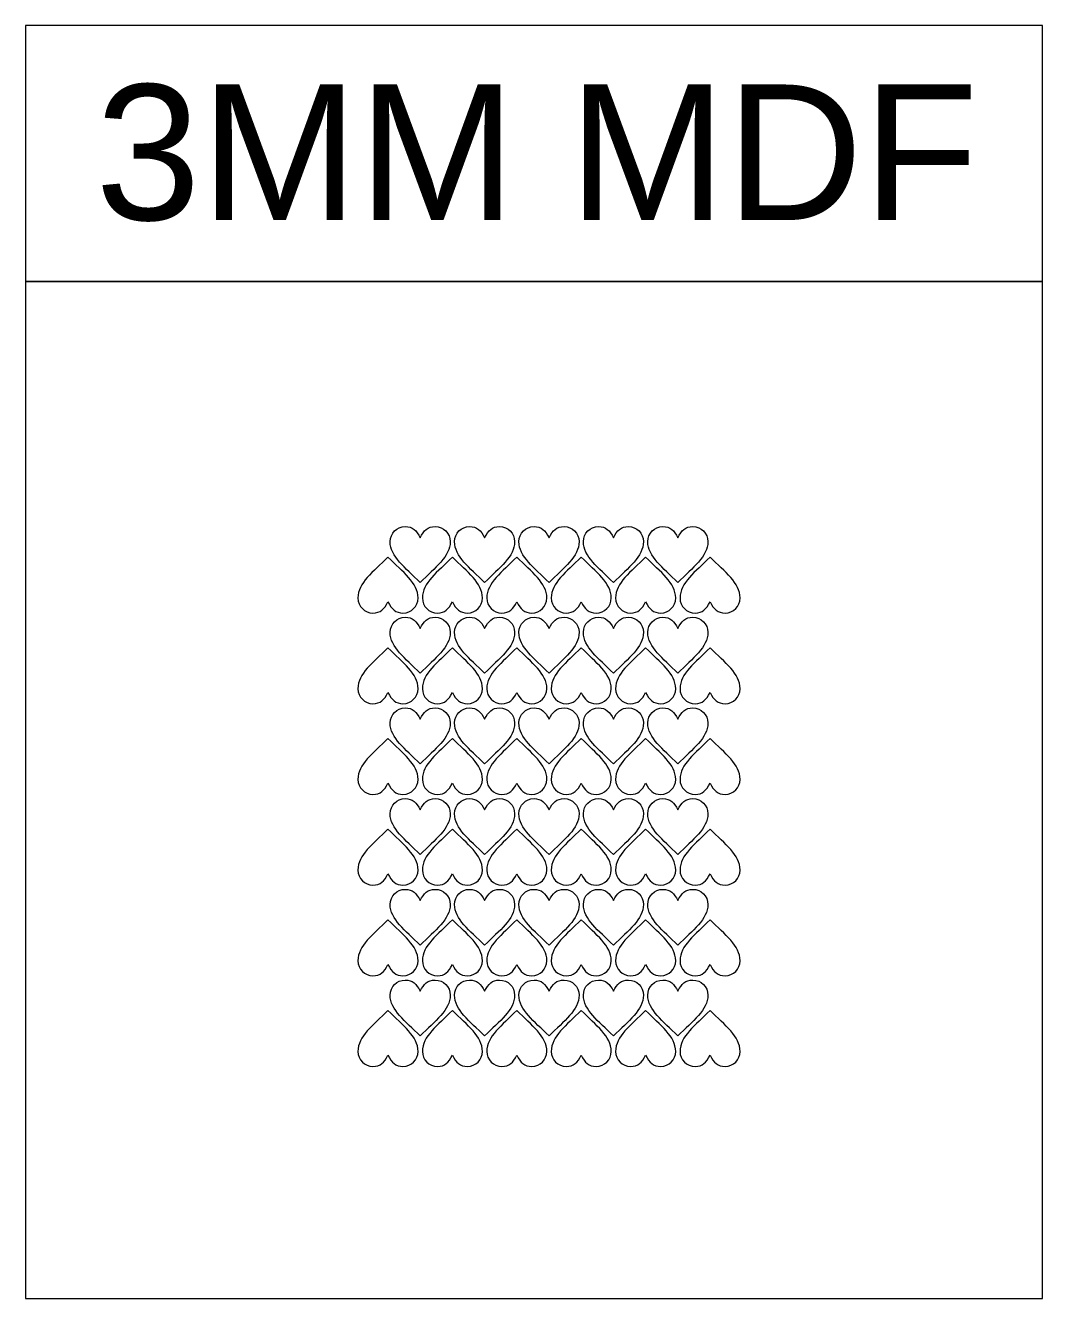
# Model space of a CAD drawing. Header units: millimetres. Extents: x -1524 to 1524, y -318 to 318.
# Drawn here: x 1016 to 1524, y -318 to 318 of the extents above; entities that cross this region are included whole.
import ezdxf

# ---------------------------------------------------------------- set-up
doc = ezdxf.new("R2010")
doc.units = ezdxf.units.MM
doc.header["$MEASUREMENT"] = 0
doc.layers.add('Camada 1', color=7, linetype='Continuous')
doc.styles.add('0', font='arial.ttf', dxfattribs={"height": 1})

msp = doc.modelspace()

# ---------------------------------------------------------------- linework, layer by layer
at = {"layer": 'Camada 1', "color": 142, "lineweight": 18}
for points in [[(1015.9998, 190.0761), (1523.9996, 190.0761), (1523.9996, 317.9237), (1015.9998, 317.9237), (1015.9998, 190.0761)], [(1015.9999, -317.9237), (1523.9997, -317.9237), (1523.9997, 190.0761), (1015.9999, 190.0761), (1015.9999, -317.9237)]]:
    msp.add_lwpolyline(points, close=True, dxfattribs=at)
at = {"layer": 'Camada 1', "color": 250, "lineweight": 20}
for points in [[(1228.1536, 60.1385), (1228.1536, 64.2785), (1224.7937, 67.6383), (1220.6537, 67.6383), (1220.6537, 67.6383), (1216.9034, 67.6383), (1215.0283, 65.7636), (1213.1535, 62.0135), (1213.1535, 62.0135), (1211.2788, 65.7636), (1209.4037, 67.6383), (1205.6534, 67.6383), (1205.6534, 67.6383), (1201.5133, 67.6383), (1198.1535, 64.2785), (1198.1535, 60.1385), (1198.1535, 60.1385), (1198.1535, 52.6383), (1205.6534, 47.2073), (1213.1535, 39.7074), (1213.1535, 39.7074), (1220.6537, 47.2073), (1228.1536, 52.6383), (1228.1536, 60.1385)], [(1260.3268, 60.1385), (1260.3268, 64.2785), (1256.967, 67.6383), (1252.827, 67.6383), (1252.827, 67.6383), (1249.0767, 67.6383), (1247.2016, 65.7636), (1245.3268, 62.0135), (1245.3268, 62.0135), (1243.4521, 65.7636), (1241.577, 67.6383), (1237.8267, 67.6383), (1237.8267, 67.6383), (1233.6866, 67.6383), (1230.3268, 64.2785), (1230.3268, 60.1385), (1230.3268, 60.1385), (1230.3268, 52.6383), (1237.8267, 47.2073), (1245.3268, 39.7074), (1245.3268, 39.7074), (1252.827, 47.2073), (1260.3268, 52.6383), (1260.3268, 60.1385)], [(1292.5001, 60.1385), (1292.5001, 64.2785), (1289.1403, 67.6383), (1285.0003, 67.6383), (1285.0003, 67.6383), (1281.25, 67.6383), (1279.3749, 65.7636), (1277.5001, 62.0135), (1277.5001, 62.0135), (1275.6253, 65.7636), (1273.7503, 67.6383), (1270, 67.6383), (1270, 67.6383), (1265.8599, 67.6383), (1262.5001, 64.2785), (1262.5001, 60.1385), (1262.5001, 60.1385), (1262.5001, 52.6383), (1270, 47.2073), (1277.5001, 39.7074), (1277.5001, 39.7074), (1285.0003, 47.2073), (1292.5001, 52.6383), (1292.5001, 60.1385)], [(1324.6734, 60.1385), (1324.6734, 64.2785), (1321.3136, 67.6383), (1317.1736, 67.6383), (1317.1736, 67.6383), (1313.4232, 67.6383), (1311.5482, 65.7636), (1309.6734, 62.0135), (1309.6734, 62.0135), (1307.7986, 65.7636), (1305.9236, 67.6383), (1302.1733, 67.6383), (1302.1733, 67.6383), (1298.0332, 67.6383), (1294.6734, 64.2785), (1294.6734, 60.1385), (1294.6734, 60.1385), (1294.6734, 52.6383), (1302.1733, 47.2073), (1309.6734, 39.7074), (1309.6734, 39.7074), (1317.1736, 47.2073), (1324.6734, 52.6383), (1324.6734, 60.1385)], [(1356.8467, 60.1385), (1356.8467, 64.2785), (1353.4869, 67.6383), (1349.3468, 67.6383), (1349.3468, 67.6383), (1345.5965, 67.6383), (1343.7215, 65.7636), (1341.8467, 62.0135), (1341.8467, 62.0135), (1339.9719, 65.7636), (1338.0969, 67.6383), (1334.3466, 67.6383), (1334.3466, 67.6383), (1330.2065, 67.6383), (1326.8467, 64.2785), (1326.8467, 60.1385), (1326.8467, 60.1385), (1326.8467, 52.6383), (1334.3466, 47.2073), (1341.8467, 39.7074), (1341.8467, 39.7074), (1349.3468, 47.2073), (1356.8467, 52.6383), (1356.8467, 60.1385)], [(1212.0667, 31.972), (1212.0667, 27.832), (1208.7068, 24.4722), (1204.5668, 24.4722), (1204.5668, 24.4722), (1200.8165, 24.4722), (1198.9414, 26.3469), (1197.0666, 30.097), (1197.0666, 30.097), (1195.1919, 26.3469), (1193.3168, 24.4722), (1189.5665, 24.4722), (1189.5665, 24.4722), (1185.4264, 24.4722), (1182.0666, 27.832), (1182.0666, 31.972), (1182.0666, 31.972), (1182.0666, 39.4722), (1189.5665, 44.9032), (1197.0666, 52.4031), (1197.0666, 52.4031), (1204.5668, 44.9032), (1212.0667, 39.4722), (1212.0667, 31.972)], [(1244.2399, 31.972), (1244.2399, 27.832), (1240.8801, 24.4722), (1236.7401, 24.4722), (1236.7401, 24.4722), (1232.9898, 24.4722), (1231.1147, 26.3469), (1229.2399, 30.097), (1229.2399, 30.097), (1227.3652, 26.3469), (1225.4901, 24.4722), (1221.7398, 24.4722), (1221.7398, 24.4722), (1217.5997, 24.4722), (1214.2399, 27.832), (1214.2399, 31.972), (1214.2399, 31.972), (1214.2399, 39.4722), (1221.7398, 44.9032), (1229.2399, 52.4031), (1229.2399, 52.4031), (1236.7401, 44.9032), (1244.2399, 39.4722), (1244.2399, 31.972)], [(1276.4132, 31.972), (1276.4132, 27.832), (1273.0534, 24.4722), (1268.9134, 24.4722), (1268.9134, 24.4722), (1265.1631, 24.4722), (1263.288, 26.3469), (1261.4132, 30.097), (1261.4132, 30.097), (1259.5384, 26.3469), (1257.6634, 24.4722), (1253.9131, 24.4722), (1253.9131, 24.4722), (1249.773, 24.4722), (1246.4132, 27.832), (1246.4132, 31.972), (1246.4132, 31.972), (1246.4132, 39.4722), (1253.9131, 44.9032), (1261.4132, 52.4031), (1261.4132, 52.4031), (1268.9134, 44.9032), (1276.4132, 39.4722), (1276.4132, 31.972)], [(1308.5865, 31.972), (1308.5865, 27.832), (1305.2267, 24.4722), (1301.0867, 24.4722), (1301.0867, 24.4722), (1297.3363, 24.4722), (1295.4613, 26.3469), (1293.5865, 30.097), (1293.5865, 30.097), (1291.7117, 26.3469), (1289.8367, 24.4722), (1286.0864, 24.4722), (1286.0864, 24.4722), (1281.9463, 24.4722), (1278.5865, 27.832), (1278.5865, 31.972), (1278.5865, 31.972), (1278.5865, 39.4722), (1286.0864, 44.9032), (1293.5865, 52.4031), (1293.5865, 52.4031), (1301.0867, 44.9032), (1308.5865, 39.4722), (1308.5865, 31.972)], [(1340.7598, 31.972), (1340.7598, 27.832), (1337.4, 24.4722), (1333.2599, 24.4722), (1333.2599, 24.4722), (1329.5096, 24.4722), (1327.6346, 26.3469), (1325.7598, 30.097), (1325.7598, 30.097), (1323.885, 26.3469), (1322.01, 24.4722), (1318.2597, 24.4722), (1318.2597, 24.4722), (1314.1196, 24.4722), (1310.7598, 27.832), (1310.7598, 31.972), (1310.7598, 31.972), (1310.7598, 39.4722), (1318.2597, 44.9032), (1325.7598, 52.4031), (1325.7598, 52.4031), (1333.2599, 44.9032), (1340.7598, 39.4722), (1340.7598, 31.972)], [(1372.9331, 31.972), (1372.9331, 27.832), (1369.5733, 24.4722), (1365.4332, 24.4722), (1365.4332, 24.4722), (1361.6829, 24.4722), (1359.8079, 26.3469), (1357.9331, 30.097), (1357.9331, 30.097), (1356.0583, 26.3469), (1354.1833, 24.4722), (1350.433, 24.4722), (1350.433, 24.4722), (1346.2929, 24.4722), (1342.9331, 27.832), (1342.9331, 31.972), (1342.9331, 31.972), (1342.9331, 39.4722), (1350.433, 44.9032), (1357.9331, 52.4031), (1357.9331, 52.4031), (1365.4332, 44.9032), (1372.9331, 39.4722), (1372.9331, 31.972)], [(1228.1536, 14.8418), (1228.1536, 18.9818), (1224.7937, 22.3417), (1220.6537, 22.3417), (1220.6537, 22.3417), (1216.9034, 22.3417), (1215.0283, 20.4669), (1213.1535, 16.7168), (1213.1535, 16.7168), (1211.2788, 20.4669), (1209.4037, 22.3417), (1205.6534, 22.3417), (1205.6534, 22.3417), (1201.5133, 22.3417), (1198.1535, 18.9818), (1198.1535, 14.8418), (1198.1535, 14.8418), (1198.1535, 7.3416), (1205.6534, 1.9106), (1213.1535, -5.5893), (1213.1535, -5.5893), (1220.6537, 1.9106), (1228.1536, 7.3416), (1228.1536, 14.8418)], [(1260.3268, 14.8418), (1260.3268, 18.9818), (1256.967, 22.3417), (1252.827, 22.3417), (1252.827, 22.3417), (1249.0767, 22.3417), (1247.2016, 20.4669), (1245.3268, 16.7168), (1245.3268, 16.7168), (1243.4521, 20.4669), (1241.577, 22.3417), (1237.8267, 22.3417), (1237.8267, 22.3417), (1233.6866, 22.3417), (1230.3268, 18.9818), (1230.3268, 14.8418), (1230.3268, 14.8418), (1230.3268, 7.3416), (1237.8267, 1.9106), (1245.3268, -5.5893), (1245.3268, -5.5893), (1252.827, 1.9106), (1260.3268, 7.3416), (1260.3268, 14.8418)], [(1292.5001, 14.8418), (1292.5001, 18.9818), (1289.1403, 22.3417), (1285.0003, 22.3417), (1285.0003, 22.3417), (1281.25, 22.3417), (1279.3749, 20.4669), (1277.5001, 16.7168), (1277.5001, 16.7168), (1275.6253, 20.4669), (1273.7503, 22.3417), (1270, 22.3417), (1270, 22.3417), (1265.8599, 22.3417), (1262.5001, 18.9818), (1262.5001, 14.8418), (1262.5001, 14.8418), (1262.5001, 7.3416), (1270, 1.9106), (1277.5001, -5.5893), (1277.5001, -5.5893), (1285.0003, 1.9106), (1292.5001, 7.3416), (1292.5001, 14.8418)], [(1324.6734, 14.8418), (1324.6734, 18.9818), (1321.3136, 22.3417), (1317.1736, 22.3417), (1317.1736, 22.3417), (1313.4232, 22.3417), (1311.5482, 20.4669), (1309.6734, 16.7168), (1309.6734, 16.7168), (1307.7986, 20.4669), (1305.9236, 22.3417), (1302.1733, 22.3417), (1302.1733, 22.3417), (1298.0332, 22.3417), (1294.6734, 18.9818), (1294.6734, 14.8418), (1294.6734, 14.8418), (1294.6734, 7.3416), (1302.1733, 1.9106), (1309.6734, -5.5893), (1309.6734, -5.5893), (1317.1736, 1.9106), (1324.6734, 7.3416), (1324.6734, 14.8418)], [(1356.8467, 14.8418), (1356.8467, 18.9818), (1353.4869, 22.3417), (1349.3468, 22.3417), (1349.3468, 22.3417), (1345.5965, 22.3417), (1343.7215, 20.4669), (1341.8467, 16.7168), (1341.8467, 16.7168), (1339.9719, 20.4669), (1338.0969, 22.3417), (1334.3466, 22.3417), (1334.3466, 22.3417), (1330.2065, 22.3417), (1326.8467, 18.9818), (1326.8467, 14.8418), (1326.8467, 14.8418), (1326.8467, 7.3416), (1334.3466, 1.9106), (1341.8467, -5.5893), (1341.8467, -5.5893), (1349.3468, 1.9106), (1356.8467, 7.3416), (1356.8467, 14.8418)], [(1212.0667, -13.3247), (1212.0667, -17.4647), (1208.7068, -20.8245), (1204.5668, -20.8245), (1204.5668, -20.8245), (1200.8165, -20.8245), (1198.9414, -18.9497), (1197.0666, -15.1997), (1197.0666, -15.1997), (1195.1919, -18.9497), (1193.3168, -20.8245), (1189.5665, -20.8245), (1189.5665, -20.8245), (1185.4264, -20.8245), (1182.0666, -17.4647), (1182.0666, -13.3247), (1182.0666, -13.3247), (1182.0666, -5.8245), (1189.5665, -0.3935), (1197.0666, 7.1064), (1197.0666, 7.1064), (1204.5668, -0.3935), (1212.0667, -5.8245), (1212.0667, -13.3247)], [(1244.2399, -13.3247), (1244.2399, -17.4647), (1240.8801, -20.8245), (1236.7401, -20.8245), (1236.7401, -20.8245), (1232.9898, -20.8245), (1231.1147, -18.9497), (1229.2399, -15.1997), (1229.2399, -15.1997), (1227.3652, -18.9497), (1225.4901, -20.8245), (1221.7398, -20.8245), (1221.7398, -20.8245), (1217.5997, -20.8245), (1214.2399, -17.4647), (1214.2399, -13.3247), (1214.2399, -13.3247), (1214.2399, -5.8245), (1221.7398, -0.3935), (1229.2399, 7.1064), (1229.2399, 7.1064), (1236.7401, -0.3935), (1244.2399, -5.8245), (1244.2399, -13.3247)], [(1276.4132, -13.3247), (1276.4132, -17.4647), (1273.0534, -20.8245), (1268.9134, -20.8245), (1268.9134, -20.8245), (1265.1631, -20.8245), (1263.288, -18.9497), (1261.4132, -15.1997), (1261.4132, -15.1997), (1259.5384, -18.9497), (1257.6634, -20.8245), (1253.9131, -20.8245), (1253.9131, -20.8245), (1249.773, -20.8245), (1246.4132, -17.4647), (1246.4132, -13.3247), (1246.4132, -13.3247), (1246.4132, -5.8245), (1253.9131, -0.3935), (1261.4132, 7.1064), (1261.4132, 7.1064), (1268.9134, -0.3935), (1276.4132, -5.8245), (1276.4132, -13.3247)], [(1308.5865, -13.3247), (1308.5865, -17.4647), (1305.2267, -20.8245), (1301.0867, -20.8245), (1301.0867, -20.8245), (1297.3363, -20.8245), (1295.4613, -18.9497), (1293.5865, -15.1997), (1293.5865, -15.1997), (1291.7117, -18.9497), (1289.8367, -20.8245), (1286.0864, -20.8245), (1286.0864, -20.8245), (1281.9463, -20.8245), (1278.5865, -17.4647), (1278.5865, -13.3247), (1278.5865, -13.3247), (1278.5865, -5.8245), (1286.0864, -0.3935), (1293.5865, 7.1064), (1293.5865, 7.1064), (1301.0867, -0.3935), (1308.5865, -5.8245), (1308.5865, -13.3247)], [(1340.7598, -13.3247), (1340.7598, -17.4647), (1337.4, -20.8245), (1333.2599, -20.8245), (1333.2599, -20.8245), (1329.5096, -20.8245), (1327.6346, -18.9497), (1325.7598, -15.1997), (1325.7598, -15.1997), (1323.885, -18.9497), (1322.01, -20.8245), (1318.2597, -20.8245), (1318.2597, -20.8245), (1314.1196, -20.8245), (1310.7598, -17.4647), (1310.7598, -13.3247), (1310.7598, -13.3247), (1310.7598, -5.8245), (1318.2597, -0.3935), (1325.7598, 7.1064), (1325.7598, 7.1064), (1333.2599, -0.3935), (1340.7598, -5.8245), (1340.7598, -13.3247)], [(1372.9331, -13.3247), (1372.9331, -17.4647), (1369.5733, -20.8245), (1365.4332, -20.8245), (1365.4332, -20.8245), (1361.6829, -20.8245), (1359.8079, -18.9497), (1357.9331, -15.1997), (1357.9331, -15.1997), (1356.0583, -18.9497), (1354.1833, -20.8245), (1350.433, -20.8245), (1350.433, -20.8245), (1346.2929, -20.8245), (1342.9331, -17.4647), (1342.9331, -13.3247), (1342.9331, -13.3247), (1342.9331, -5.8245), (1350.433, -0.3935), (1357.9331, 7.1064), (1357.9331, 7.1064), (1365.4332, -0.3935), (1372.9331, -5.8245), (1372.9331, -13.3247)], [(1228.1536, -30.4549), (1228.1536, -26.3149), (1224.7937, -22.955), (1220.6537, -22.955), (1220.6537, -22.955), (1216.9034, -22.955), (1215.0283, -24.8298), (1213.1535, -28.5799), (1213.1535, -28.5799), (1211.2788, -24.8298), (1209.4037, -22.955), (1205.6534, -22.955), (1205.6534, -22.955), (1201.5133, -22.955), (1198.1535, -26.3149), (1198.1535, -30.4549), (1198.1535, -30.4549), (1198.1535, -37.9551), (1205.6534, -43.3861), (1213.1535, -50.886), (1213.1535, -50.886), (1220.6537, -43.3861), (1228.1536, -37.9551), (1228.1536, -30.4549)], [(1260.3268, -30.4549), (1260.3268, -26.3149), (1256.967, -22.955), (1252.827, -22.955), (1252.827, -22.955), (1249.0767, -22.955), (1247.2016, -24.8298), (1245.3268, -28.5799), (1245.3268, -28.5799), (1243.4521, -24.8298), (1241.577, -22.955), (1237.8267, -22.955), (1237.8267, -22.955), (1233.6866, -22.955), (1230.3268, -26.3149), (1230.3268, -30.4549), (1230.3268, -30.4549), (1230.3268, -37.9551), (1237.8267, -43.3861), (1245.3268, -50.886), (1245.3268, -50.886), (1252.827, -43.3861), (1260.3268, -37.9551), (1260.3268, -30.4549)], [(1292.5001, -30.4549), (1292.5001, -26.3149), (1289.1403, -22.955), (1285.0003, -22.955), (1285.0003, -22.955), (1281.25, -22.955), (1279.3749, -24.8298), (1277.5001, -28.5799), (1277.5001, -28.5799), (1275.6253, -24.8298), (1273.7503, -22.955), (1270, -22.955), (1270, -22.955), (1265.8599, -22.955), (1262.5001, -26.3149), (1262.5001, -30.4549), (1262.5001, -30.4549), (1262.5001, -37.9551), (1270, -43.3861), (1277.5001, -50.886), (1277.5001, -50.886), (1285.0003, -43.3861), (1292.5001, -37.9551), (1292.5001, -30.4549)], [(1324.6734, -30.4549), (1324.6734, -26.3149), (1321.3136, -22.955), (1317.1736, -22.955), (1317.1736, -22.955), (1313.4232, -22.955), (1311.5482, -24.8298), (1309.6734, -28.5799), (1309.6734, -28.5799), (1307.7986, -24.8298), (1305.9236, -22.955), (1302.1733, -22.955), (1302.1733, -22.955), (1298.0332, -22.955), (1294.6734, -26.3149), (1294.6734, -30.4549), (1294.6734, -30.4549), (1294.6734, -37.9551), (1302.1733, -43.3861), (1309.6734, -50.886), (1309.6734, -50.886), (1317.1736, -43.3861), (1324.6734, -37.9551), (1324.6734, -30.4549)], [(1356.8467, -30.4549), (1356.8467, -26.3149), (1353.4869, -22.955), (1349.3468, -22.955), (1349.3468, -22.955), (1345.5965, -22.955), (1343.7215, -24.8298), (1341.8467, -28.5799), (1341.8467, -28.5799), (1339.9719, -24.8298), (1338.0969, -22.955), (1334.3466, -22.955), (1334.3466, -22.955), (1330.2065, -22.955), (1326.8467, -26.3149), (1326.8467, -30.4549), (1326.8467, -30.4549), (1326.8467, -37.9551), (1334.3466, -43.3861), (1341.8467, -50.886), (1341.8467, -50.886), (1349.3468, -43.3861), (1356.8467, -37.9551), (1356.8467, -30.4549)], [(1212.0667, -58.6213), (1212.0667, -62.7614), (1208.7068, -66.1212), (1204.5668, -66.1212), (1204.5668, -66.1212), (1200.8165, -66.1212), (1198.9414, -64.2464), (1197.0666, -60.4964), (1197.0666, -60.4964), (1195.1919, -64.2464), (1193.3168, -66.1212), (1189.5665, -66.1212), (1189.5665, -66.1212), (1185.4264, -66.1212), (1182.0666, -62.7614), (1182.0666, -58.6213), (1182.0666, -58.6213), (1182.0666, -51.1212), (1189.5665, -45.6901), (1197.0666, -38.1903), (1197.0666, -38.1903), (1204.5668, -45.6901), (1212.0667, -51.1212), (1212.0667, -58.6213)], [(1244.2399, -58.6213), (1244.2399, -62.7614), (1240.8801, -66.1212), (1236.7401, -66.1212), (1236.7401, -66.1212), (1232.9898, -66.1212), (1231.1147, -64.2464), (1229.2399, -60.4964), (1229.2399, -60.4964), (1227.3652, -64.2464), (1225.4901, -66.1212), (1221.7398, -66.1212), (1221.7398, -66.1212), (1217.5997, -66.1212), (1214.2399, -62.7614), (1214.2399, -58.6213), (1214.2399, -58.6213), (1214.2399, -51.1212), (1221.7398, -45.6901), (1229.2399, -38.1903), (1229.2399, -38.1903), (1236.7401, -45.6901), (1244.2399, -51.1212), (1244.2399, -58.6213)], [(1276.4132, -58.6213), (1276.4132, -62.7614), (1273.0534, -66.1212), (1268.9134, -66.1212), (1268.9134, -66.1212), (1265.1631, -66.1212), (1263.288, -64.2464), (1261.4132, -60.4964), (1261.4132, -60.4964), (1259.5384, -64.2464), (1257.6634, -66.1212), (1253.9131, -66.1212), (1253.9131, -66.1212), (1249.773, -66.1212), (1246.4132, -62.7614), (1246.4132, -58.6213), (1246.4132, -58.6213), (1246.4132, -51.1212), (1253.9131, -45.6901), (1261.4132, -38.1903), (1261.4132, -38.1903), (1268.9134, -45.6901), (1276.4132, -51.1212), (1276.4132, -58.6213)], [(1308.5865, -58.6213), (1308.5865, -62.7614), (1305.2267, -66.1212), (1301.0867, -66.1212), (1301.0867, -66.1212), (1297.3363, -66.1212), (1295.4613, -64.2464), (1293.5865, -60.4964), (1293.5865, -60.4964), (1291.7117, -64.2464), (1289.8367, -66.1212), (1286.0864, -66.1212), (1286.0864, -66.1212), (1281.9463, -66.1212), (1278.5865, -62.7614), (1278.5865, -58.6213), (1278.5865, -58.6213), (1278.5865, -51.1212), (1286.0864, -45.6901), (1293.5865, -38.1903), (1293.5865, -38.1903), (1301.0867, -45.6901), (1308.5865, -51.1212), (1308.5865, -58.6213)], [(1340.7598, -58.6213), (1340.7598, -62.7614), (1337.4, -66.1212), (1333.2599, -66.1212), (1333.2599, -66.1212), (1329.5096, -66.1212), (1327.6346, -64.2464), (1325.7598, -60.4964), (1325.7598, -60.4964), (1323.885, -64.2464), (1322.01, -66.1212), (1318.2597, -66.1212), (1318.2597, -66.1212), (1314.1196, -66.1212), (1310.7598, -62.7614), (1310.7598, -58.6213), (1310.7598, -58.6213), (1310.7598, -51.1212), (1318.2597, -45.6901), (1325.7598, -38.1903), (1325.7598, -38.1903), (1333.2599, -45.6901), (1340.7598, -51.1212), (1340.7598, -58.6213)], [(1372.9331, -58.6213), (1372.9331, -62.7614), (1369.5733, -66.1212), (1365.4332, -66.1212), (1365.4332, -66.1212), (1361.6829, -66.1212), (1359.8079, -64.2464), (1357.9331, -60.4964), (1357.9331, -60.4964), (1356.0583, -64.2464), (1354.1833, -66.1212), (1350.433, -66.1212), (1350.433, -66.1212), (1346.2929, -66.1212), (1342.9331, -62.7614), (1342.9331, -58.6213), (1342.9331, -58.6213), (1342.9331, -51.1212), (1350.433, -45.6901), (1357.9331, -38.1903), (1357.9331, -38.1903), (1365.4332, -45.6901), (1372.9331, -51.1212), (1372.9331, -58.6213)], [(1228.1536, -75.7516), (1228.1536, -71.6115), (1224.7937, -68.2517), (1220.6537, -68.2517), (1220.6537, -68.2517), (1216.9034, -68.2517), (1215.0283, -70.1265), (1213.1535, -73.8766), (1213.1535, -73.8766), (1211.2788, -70.1265), (1209.4037, -68.2517), (1205.6534, -68.2517), (1205.6534, -68.2517), (1201.5133, -68.2517), (1198.1535, -71.6115), (1198.1535, -75.7516), (1198.1535, -75.7516), (1198.1535, -83.2517), (1205.6534, -88.6828), (1213.1535, -96.1827), (1213.1535, -96.1827), (1220.6537, -88.6828), (1228.1536, -83.2517), (1228.1536, -75.7516)], [(1260.3268, -75.7516), (1260.3268, -71.6115), (1256.967, -68.2517), (1252.827, -68.2517), (1252.827, -68.2517), (1249.0767, -68.2517), (1247.2016, -70.1265), (1245.3268, -73.8766), (1245.3268, -73.8766), (1243.4521, -70.1265), (1241.577, -68.2517), (1237.8267, -68.2517), (1237.8267, -68.2517), (1233.6866, -68.2517), (1230.3268, -71.6115), (1230.3268, -75.7516), (1230.3268, -75.7516), (1230.3268, -83.2517), (1237.8267, -88.6828), (1245.3268, -96.1827), (1245.3268, -96.1827), (1252.827, -88.6828), (1260.3268, -83.2517), (1260.3268, -75.7516)], [(1292.5001, -75.7516), (1292.5001, -71.6115), (1289.1403, -68.2517), (1285.0003, -68.2517), (1285.0003, -68.2517), (1281.25, -68.2517), (1279.3749, -70.1265), (1277.5001, -73.8766), (1277.5001, -73.8766), (1275.6253, -70.1265), (1273.7503, -68.2517), (1270, -68.2517), (1270, -68.2517), (1265.8599, -68.2517), (1262.5001, -71.6115), (1262.5001, -75.7516), (1262.5001, -75.7516), (1262.5001, -83.2517), (1270, -88.6828), (1277.5001, -96.1827), (1277.5001, -96.1827), (1285.0003, -88.6828), (1292.5001, -83.2517), (1292.5001, -75.7516)], [(1324.6734, -75.7516), (1324.6734, -71.6115), (1321.3136, -68.2517), (1317.1736, -68.2517), (1317.1736, -68.2517), (1313.4232, -68.2517), (1311.5482, -70.1265), (1309.6734, -73.8766), (1309.6734, -73.8766), (1307.7986, -70.1265), (1305.9236, -68.2517), (1302.1733, -68.2517), (1302.1733, -68.2517), (1298.0332, -68.2517), (1294.6734, -71.6115), (1294.6734, -75.7516), (1294.6734, -75.7516), (1294.6734, -83.2517), (1302.1733, -88.6828), (1309.6734, -96.1827), (1309.6734, -96.1827), (1317.1736, -88.6828), (1324.6734, -83.2517), (1324.6734, -75.7516)], [(1356.8467, -75.7516), (1356.8467, -71.6115), (1353.4869, -68.2517), (1349.3468, -68.2517), (1349.3468, -68.2517), (1345.5965, -68.2517), (1343.7215, -70.1265), (1341.8467, -73.8766), (1341.8467, -73.8766), (1339.9719, -70.1265), (1338.0969, -68.2517), (1334.3466, -68.2517), (1334.3466, -68.2517), (1330.2065, -68.2517), (1326.8467, -71.6115), (1326.8467, -75.7516), (1326.8467, -75.7516), (1326.8467, -83.2517), (1334.3466, -88.6828), (1341.8467, -96.1827), (1341.8467, -96.1827), (1349.3468, -88.6828), (1356.8467, -83.2517), (1356.8467, -75.7516)], [(1212.0667, -103.918), (1212.0667, -108.0581), (1208.7068, -111.4179), (1204.5668, -111.4179), (1204.5668, -111.4179), (1200.8165, -111.4179), (1198.9414, -109.5431), (1197.0666, -105.7931), (1197.0666, -105.7931), (1195.1919, -109.5431), (1193.3168, -111.4179), (1189.5665, -111.4179), (1189.5665, -111.4179), (1185.4264, -111.4179), (1182.0666, -108.0581), (1182.0666, -103.918), (1182.0666, -103.918), (1182.0666, -96.4179), (1189.5665, -90.9868), (1197.0666, -83.487), (1197.0666, -83.487), (1204.5668, -90.9868), (1212.0667, -96.4179), (1212.0667, -103.918)], [(1244.2399, -103.918), (1244.2399, -108.0581), (1240.8801, -111.4179), (1236.7401, -111.4179), (1236.7401, -111.4179), (1232.9898, -111.4179), (1231.1147, -109.5431), (1229.2399, -105.7931), (1229.2399, -105.7931), (1227.3652, -109.5431), (1225.4901, -111.4179), (1221.7398, -111.4179), (1221.7398, -111.4179), (1217.5997, -111.4179), (1214.2399, -108.0581), (1214.2399, -103.918), (1214.2399, -103.918), (1214.2399, -96.4179), (1221.7398, -90.9868), (1229.2399, -83.487), (1229.2399, -83.487), (1236.7401, -90.9868), (1244.2399, -96.4179), (1244.2399, -103.918)], [(1276.4132, -103.918), (1276.4132, -108.0581), (1273.0534, -111.4179), (1268.9134, -111.4179), (1268.9134, -111.4179), (1265.1631, -111.4179), (1263.288, -109.5431), (1261.4132, -105.7931), (1261.4132, -105.7931), (1259.5384, -109.5431), (1257.6634, -111.4179), (1253.9131, -111.4179), (1253.9131, -111.4179), (1249.773, -111.4179), (1246.4132, -108.0581), (1246.4132, -103.918), (1246.4132, -103.918), (1246.4132, -96.4179), (1253.9131, -90.9868), (1261.4132, -83.487), (1261.4132, -83.487), (1268.9134, -90.9868), (1276.4132, -96.4179), (1276.4132, -103.918)], [(1308.5865, -103.918), (1308.5865, -108.0581), (1305.2267, -111.4179), (1301.0867, -111.4179), (1301.0867, -111.4179), (1297.3363, -111.4179), (1295.4613, -109.5431), (1293.5865, -105.7931), (1293.5865, -105.7931), (1291.7117, -109.5431), (1289.8367, -111.4179), (1286.0864, -111.4179), (1286.0864, -111.4179), (1281.9463, -111.4179), (1278.5865, -108.0581), (1278.5865, -103.918), (1278.5865, -103.918), (1278.5865, -96.4179), (1286.0864, -90.9868), (1293.5865, -83.487), (1293.5865, -83.487), (1301.0867, -90.9868), (1308.5865, -96.4179), (1308.5865, -103.918)], [(1340.7598, -103.918), (1340.7598, -108.0581), (1337.4, -111.4179), (1333.2599, -111.4179), (1333.2599, -111.4179), (1329.5096, -111.4179), (1327.6346, -109.5431), (1325.7598, -105.7931), (1325.7598, -105.7931), (1323.885, -109.5431), (1322.01, -111.4179), (1318.2597, -111.4179), (1318.2597, -111.4179), (1314.1196, -111.4179), (1310.7598, -108.0581), (1310.7598, -103.918), (1310.7598, -103.918), (1310.7598, -96.4179), (1318.2597, -90.9868), (1325.7598, -83.487), (1325.7598, -83.487), (1333.2599, -90.9868), (1340.7598, -96.4179), (1340.7598, -103.918)], [(1372.9331, -103.918), (1372.9331, -108.0581), (1369.5733, -111.4179), (1365.4332, -111.4179), (1365.4332, -111.4179), (1361.6829, -111.4179), (1359.8079, -109.5431), (1357.9331, -105.7931), (1357.9331, -105.7931), (1356.0583, -109.5431), (1354.1833, -111.4179), (1350.433, -111.4179), (1350.433, -111.4179), (1346.2929, -111.4179), (1342.9331, -108.0581), (1342.9331, -103.918), (1342.9331, -103.918), (1342.9331, -96.4179), (1350.433, -90.9868), (1357.9331, -83.487), (1357.9331, -83.487), (1365.4332, -90.9868), (1372.9331, -96.4179), (1372.9331, -103.918)], [(1228.1536, -121.0483), (1228.1536, -116.9082), (1224.7937, -113.5484), (1220.6537, -113.5484), (1220.6537, -113.5484), (1216.9034, -113.5484), (1215.0283, -115.4232), (1213.1535, -119.1733), (1213.1535, -119.1733), (1211.2788, -115.4232), (1209.4037, -113.5484), (1205.6534, -113.5484), (1205.6534, -113.5484), (1201.5133, -113.5484), (1198.1535, -116.9082), (1198.1535, -121.0483), (1198.1535, -121.0483), (1198.1535, -128.5484), (1205.6534, -133.9795), (1213.1535, -141.4794), (1213.1535, -141.4794), (1220.6537, -133.9795), (1228.1536, -128.5484), (1228.1536, -121.0483)], [(1260.3268, -121.0483), (1260.3268, -116.9082), (1256.967, -113.5484), (1252.827, -113.5484), (1252.827, -113.5484), (1249.0767, -113.5484), (1247.2016, -115.4232), (1245.3268, -119.1733), (1245.3268, -119.1733), (1243.4521, -115.4232), (1241.577, -113.5484), (1237.8267, -113.5484), (1237.8267, -113.5484), (1233.6866, -113.5484), (1230.3268, -116.9082), (1230.3268, -121.0483), (1230.3268, -121.0483), (1230.3268, -128.5484), (1237.8267, -133.9795), (1245.3268, -141.4794), (1245.3268, -141.4794), (1252.827, -133.9795), (1260.3268, -128.5484), (1260.3268, -121.0483)], [(1292.5001, -121.0483), (1292.5001, -116.9082), (1289.1403, -113.5484), (1285.0003, -113.5484), (1285.0003, -113.5484), (1281.25, -113.5484), (1279.3749, -115.4232), (1277.5001, -119.1733), (1277.5001, -119.1733), (1275.6253, -115.4232), (1273.7503, -113.5484), (1270, -113.5484), (1270, -113.5484), (1265.8599, -113.5484), (1262.5001, -116.9082), (1262.5001, -121.0483), (1262.5001, -121.0483), (1262.5001, -128.5484), (1270, -133.9795), (1277.5001, -141.4794), (1277.5001, -141.4794), (1285.0003, -133.9795), (1292.5001, -128.5484), (1292.5001, -121.0483)], [(1324.6734, -121.0483), (1324.6734, -116.9082), (1321.3136, -113.5484), (1317.1736, -113.5484), (1317.1736, -113.5484), (1313.4232, -113.5484), (1311.5482, -115.4232), (1309.6734, -119.1733), (1309.6734, -119.1733), (1307.7986, -115.4232), (1305.9236, -113.5484), (1302.1733, -113.5484), (1302.1733, -113.5484), (1298.0332, -113.5484), (1294.6734, -116.9082), (1294.6734, -121.0483), (1294.6734, -121.0483), (1294.6734, -128.5484), (1302.1733, -133.9795), (1309.6734, -141.4794), (1309.6734, -141.4794), (1317.1736, -133.9795), (1324.6734, -128.5484), (1324.6734, -121.0483)], [(1356.8467, -121.0483), (1356.8467, -116.9082), (1353.4869, -113.5484), (1349.3468, -113.5484), (1349.3468, -113.5484), (1345.5965, -113.5484), (1343.7215, -115.4232), (1341.8467, -119.1733), (1341.8467, -119.1733), (1339.9719, -115.4232), (1338.0969, -113.5484), (1334.3466, -113.5484), (1334.3466, -113.5484), (1330.2065, -113.5484), (1326.8467, -116.9082), (1326.8467, -121.0483), (1326.8467, -121.0483), (1326.8467, -128.5484), (1334.3466, -133.9795), (1341.8467, -141.4794), (1341.8467, -141.4794), (1349.3468, -133.9795), (1356.8467, -128.5484), (1356.8467, -121.0483)], [(1212.0667, -149.2147), (1212.0667, -153.3548), (1208.7068, -156.7146), (1204.5668, -156.7146), (1204.5668, -156.7146), (1200.8165, -156.7146), (1198.9414, -154.8398), (1197.0666, -151.0898), (1197.0666, -151.0898), (1195.1919, -154.8398), (1193.3168, -156.7146), (1189.5665, -156.7146), (1189.5665, -156.7146), (1185.4264, -156.7146), (1182.0666, -153.3548), (1182.0666, -149.2147), (1182.0666, -149.2147), (1182.0666, -141.7146), (1189.5665, -136.2835), (1197.0666, -128.7836), (1197.0666, -128.7836), (1204.5668, -136.2835), (1212.0667, -141.7146), (1212.0667, -149.2147)], [(1244.2399, -149.2147), (1244.2399, -153.3548), (1240.8801, -156.7146), (1236.7401, -156.7146), (1236.7401, -156.7146), (1232.9898, -156.7146), (1231.1147, -154.8398), (1229.2399, -151.0898), (1229.2399, -151.0898), (1227.3652, -154.8398), (1225.4901, -156.7146), (1221.7398, -156.7146), (1221.7398, -156.7146), (1217.5997, -156.7146), (1214.2399, -153.3548), (1214.2399, -149.2147), (1214.2399, -149.2147), (1214.2399, -141.7146), (1221.7398, -136.2835), (1229.2399, -128.7836), (1229.2399, -128.7836), (1236.7401, -136.2835), (1244.2399, -141.7146), (1244.2399, -149.2147)], [(1276.4132, -149.2147), (1276.4132, -153.3548), (1273.0534, -156.7146), (1268.9134, -156.7146), (1268.9134, -156.7146), (1265.1631, -156.7146), (1263.288, -154.8398), (1261.4132, -151.0898), (1261.4132, -151.0898), (1259.5384, -154.8398), (1257.6634, -156.7146), (1253.9131, -156.7146), (1253.9131, -156.7146), (1249.773, -156.7146), (1246.4132, -153.3548), (1246.4132, -149.2147), (1246.4132, -149.2147), (1246.4132, -141.7146), (1253.9131, -136.2835), (1261.4132, -128.7836), (1261.4132, -128.7836), (1268.9134, -136.2835), (1276.4132, -141.7146), (1276.4132, -149.2147)], [(1308.5865, -149.2147), (1308.5865, -153.3548), (1305.2267, -156.7146), (1301.0867, -156.7146), (1301.0867, -156.7146), (1297.3363, -156.7146), (1295.4613, -154.8398), (1293.5865, -151.0898), (1293.5865, -151.0898), (1291.7117, -154.8398), (1289.8367, -156.7146), (1286.0864, -156.7146), (1286.0864, -156.7146), (1281.9463, -156.7146), (1278.5865, -153.3548), (1278.5865, -149.2147), (1278.5865, -149.2147), (1278.5865, -141.7146), (1286.0864, -136.2835), (1293.5865, -128.7836), (1293.5865, -128.7836), (1301.0867, -136.2835), (1308.5865, -141.7146), (1308.5865, -149.2147)], [(1340.7598, -149.2147), (1340.7598, -153.3548), (1337.4, -156.7146), (1333.2599, -156.7146), (1333.2599, -156.7146), (1329.5096, -156.7146), (1327.6346, -154.8398), (1325.7598, -151.0898), (1325.7598, -151.0898), (1323.885, -154.8398), (1322.01, -156.7146), (1318.2597, -156.7146), (1318.2597, -156.7146), (1314.1196, -156.7146), (1310.7598, -153.3548), (1310.7598, -149.2147), (1310.7598, -149.2147), (1310.7598, -141.7146), (1318.2597, -136.2835), (1325.7598, -128.7836), (1325.7598, -128.7836), (1333.2599, -136.2835), (1340.7598, -141.7146), (1340.7598, -149.2147)], [(1372.9331, -149.2147), (1372.9331, -153.3548), (1369.5733, -156.7146), (1365.4332, -156.7146), (1365.4332, -156.7146), (1361.6829, -156.7146), (1359.8079, -154.8398), (1357.9331, -151.0898), (1357.9331, -151.0898), (1356.0583, -154.8398), (1354.1833, -156.7146), (1350.433, -156.7146), (1350.433, -156.7146), (1346.2929, -156.7146), (1342.9331, -153.3548), (1342.9331, -149.2147), (1342.9331, -149.2147), (1342.9331, -141.7146), (1350.433, -136.2835), (1357.9331, -128.7836), (1357.9331, -128.7836), (1365.4332, -136.2835), (1372.9331, -141.7146), (1372.9331, -149.2147)], [(1228.1536, -166.345), (1228.1536, -162.2049), (1224.7937, -158.8451), (1220.6537, -158.8451), (1220.6537, -158.8451), (1216.9034, -158.8451), (1215.0283, -160.7199), (1213.1535, -164.47), (1213.1535, -164.47), (1211.2788, -160.7199), (1209.4037, -158.8451), (1205.6534, -158.8451), (1205.6534, -158.8451), (1201.5133, -158.8451), (1198.1535, -162.2049), (1198.1535, -166.345), (1198.1535, -166.345), (1198.1535, -173.8451), (1205.6534, -179.2762), (1213.1535, -186.7761), (1213.1535, -186.7761), (1220.6537, -179.2762), (1228.1536, -173.8451), (1228.1536, -166.345)], [(1260.3268, -166.345), (1260.3268, -162.2049), (1256.967, -158.8451), (1252.827, -158.8451), (1252.827, -158.8451), (1249.0767, -158.8451), (1247.2016, -160.7199), (1245.3268, -164.47), (1245.3268, -164.47), (1243.4521, -160.7199), (1241.577, -158.8451), (1237.8267, -158.8451), (1237.8267, -158.8451), (1233.6866, -158.8451), (1230.3268, -162.2049), (1230.3268, -166.345), (1230.3268, -166.345), (1230.3268, -173.8451), (1237.8267, -179.2762), (1245.3268, -186.7761), (1245.3268, -186.7761), (1252.827, -179.2762), (1260.3268, -173.8451), (1260.3268, -166.345)], [(1292.5001, -166.345), (1292.5001, -162.2049), (1289.1403, -158.8451), (1285.0003, -158.8451), (1285.0003, -158.8451), (1281.25, -158.8451), (1279.3749, -160.7199), (1277.5001, -164.47), (1277.5001, -164.47), (1275.6253, -160.7199), (1273.7503, -158.8451), (1270, -158.8451), (1270, -158.8451), (1265.8599, -158.8451), (1262.5001, -162.2049), (1262.5001, -166.345), (1262.5001, -166.345), (1262.5001, -173.8451), (1270, -179.2762), (1277.5001, -186.7761), (1277.5001, -186.7761), (1285.0003, -179.2762), (1292.5001, -173.8451), (1292.5001, -166.345)], [(1324.6734, -166.345), (1324.6734, -162.2049), (1321.3136, -158.8451), (1317.1736, -158.8451), (1317.1736, -158.8451), (1313.4232, -158.8451), (1311.5482, -160.7199), (1309.6734, -164.47), (1309.6734, -164.47), (1307.7986, -160.7199), (1305.9236, -158.8451), (1302.1733, -158.8451), (1302.1733, -158.8451), (1298.0332, -158.8451), (1294.6734, -162.2049), (1294.6734, -166.345), (1294.6734, -166.345), (1294.6734, -173.8451), (1302.1733, -179.2762), (1309.6734, -186.7761), (1309.6734, -186.7761), (1317.1736, -179.2762), (1324.6734, -173.8451), (1324.6734, -166.345)], [(1356.8467, -166.345), (1356.8467, -162.2049), (1353.4869, -158.8451), (1349.3468, -158.8451), (1349.3468, -158.8451), (1345.5965, -158.8451), (1343.7215, -160.7199), (1341.8467, -164.47), (1341.8467, -164.47), (1339.9719, -160.7199), (1338.0969, -158.8451), (1334.3466, -158.8451), (1334.3466, -158.8451), (1330.2065, -158.8451), (1326.8467, -162.2049), (1326.8467, -166.345), (1326.8467, -166.345), (1326.8467, -173.8451), (1334.3466, -179.2762), (1341.8467, -186.7761), (1341.8467, -186.7761), (1349.3468, -179.2762), (1356.8467, -173.8451), (1356.8467, -166.345)], [(1212.0667, -194.5114), (1212.0667, -198.6515), (1208.7068, -202.0113), (1204.5668, -202.0113), (1204.5668, -202.0113), (1200.8165, -202.0113), (1198.9414, -200.1365), (1197.0666, -196.3865), (1197.0666, -196.3865), (1195.1919, -200.1365), (1193.3168, -202.0113), (1189.5665, -202.0113), (1189.5665, -202.0113), (1185.4264, -202.0113), (1182.0666, -198.6515), (1182.0666, -194.5114), (1182.0666, -194.5114), (1182.0666, -187.0113), (1189.5665, -181.5802), (1197.0666, -174.0803), (1197.0666, -174.0803), (1204.5668, -181.5802), (1212.0667, -187.0113), (1212.0667, -194.5114)], [(1244.2399, -194.5114), (1244.2399, -198.6515), (1240.8801, -202.0113), (1236.7401, -202.0113), (1236.7401, -202.0113), (1232.9898, -202.0113), (1231.1147, -200.1365), (1229.2399, -196.3865), (1229.2399, -196.3865), (1227.3652, -200.1365), (1225.4901, -202.0113), (1221.7398, -202.0113), (1221.7398, -202.0113), (1217.5997, -202.0113), (1214.2399, -198.6515), (1214.2399, -194.5114), (1214.2399, -194.5114), (1214.2399, -187.0113), (1221.7398, -181.5802), (1229.2399, -174.0803), (1229.2399, -174.0803), (1236.7401, -181.5802), (1244.2399, -187.0113), (1244.2399, -194.5114)], [(1276.4132, -194.5114), (1276.4132, -198.6515), (1273.0534, -202.0113), (1268.9134, -202.0113), (1268.9134, -202.0113), (1265.1631, -202.0113), (1263.288, -200.1365), (1261.4132, -196.3865), (1261.4132, -196.3865), (1259.5384, -200.1365), (1257.6634, -202.0113), (1253.9131, -202.0113), (1253.9131, -202.0113), (1249.773, -202.0113), (1246.4132, -198.6515), (1246.4132, -194.5114), (1246.4132, -194.5114), (1246.4132, -187.0113), (1253.9131, -181.5802), (1261.4132, -174.0803), (1261.4132, -174.0803), (1268.9134, -181.5802), (1276.4132, -187.0113), (1276.4132, -194.5114)], [(1308.5865, -194.5114), (1308.5865, -198.6515), (1305.2267, -202.0113), (1301.0867, -202.0113), (1301.0867, -202.0113), (1297.3363, -202.0113), (1295.4613, -200.1365), (1293.5865, -196.3865), (1293.5865, -196.3865), (1291.7117, -200.1365), (1289.8367, -202.0113), (1286.0864, -202.0113), (1286.0864, -202.0113), (1281.9463, -202.0113), (1278.5865, -198.6515), (1278.5865, -194.5114), (1278.5865, -194.5114), (1278.5865, -187.0113), (1286.0864, -181.5802), (1293.5865, -174.0803), (1293.5865, -174.0803), (1301.0867, -181.5802), (1308.5865, -187.0113), (1308.5865, -194.5114)], [(1340.7598, -194.5114), (1340.7598, -198.6515), (1337.4, -202.0113), (1333.2599, -202.0113), (1333.2599, -202.0113), (1329.5096, -202.0113), (1327.6346, -200.1365), (1325.7598, -196.3865), (1325.7598, -196.3865), (1323.885, -200.1365), (1322.01, -202.0113), (1318.2597, -202.0113), (1318.2597, -202.0113), (1314.1196, -202.0113), (1310.7598, -198.6515), (1310.7598, -194.5114), (1310.7598, -194.5114), (1310.7598, -187.0113), (1318.2597, -181.5802), (1325.7598, -174.0803), (1325.7598, -174.0803), (1333.2599, -181.5802), (1340.7598, -187.0113), (1340.7598, -194.5114)], [(1372.9331, -194.5114), (1372.9331, -198.6515), (1369.5733, -202.0113), (1365.4332, -202.0113), (1365.4332, -202.0113), (1361.6829, -202.0113), (1359.8079, -200.1365), (1357.9331, -196.3865), (1357.9331, -196.3865), (1356.0583, -200.1365), (1354.1833, -202.0113), (1350.433, -202.0113), (1350.433, -202.0113), (1346.2929, -202.0113), (1342.9331, -198.6515), (1342.9331, -194.5114), (1342.9331, -194.5114), (1342.9331, -187.0113), (1350.433, -181.5802), (1357.9331, -174.0803), (1357.9331, -174.0803), (1365.4332, -181.5802), (1372.9331, -187.0113), (1372.9331, -194.5114)]]:
    msp.add_open_spline(points, degree=3, knots=[0, 0, 0, 0, 0.14285714, 0.14285714, 0.14285714, 0.14285714, 0.28571429, 0.28571429, 0.28571429, 0.28571429, 0.42857143, 0.42857143, 0.42857143, 0.42857143, 0.57142857, 0.57142857, 0.57142857, 0.57142857, 0.71428571, 0.71428571, 0.71428571, 0.71428571, 1, 1, 1, 1], dxfattribs=at)

# ---------------------------------------------------------------- texts
at = {"layer": 'Camada 1', "color": 142, "style": '0', "width": 1}
msp.add_text('3MM MDF', height=67.67028, dxfattribs=at).set_placement((1050.9093, 220.7758))

doc.saveas('drawing.dxf')
